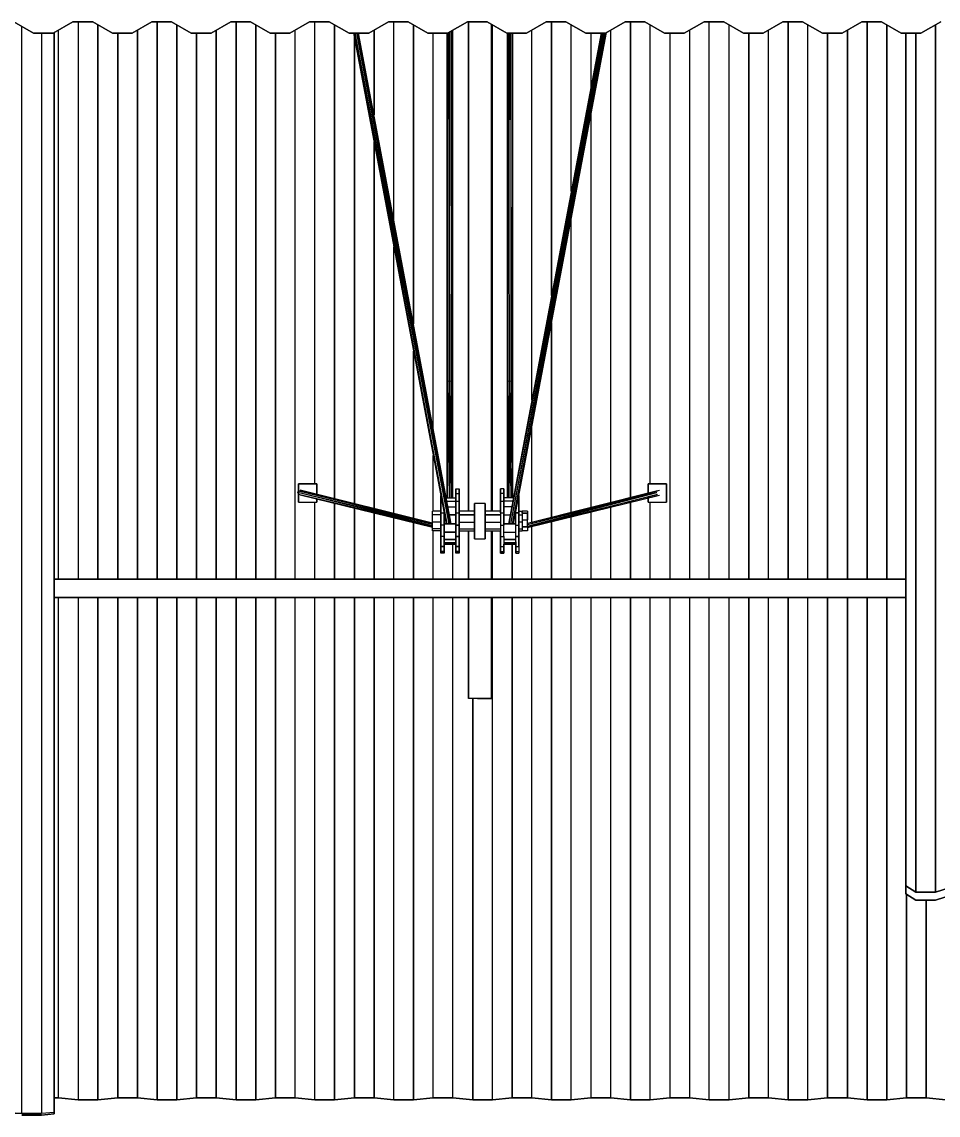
# Model space of a CAD drawing. Extents: x -32 to 51.8, y -51.6 to -5.5.
# Drawn here: x 17.287 to 21.27, y -51.56 to -46.81 of the extents above; entities that cross this region are included whole.
import ezdxf

# ---------------------------------------------------------------- set-up
doc = ezdxf.new("R2010")
doc.units = 0
doc.header["$MEASUREMENT"] = 0
doc.layers.get('0').update_dxf_attribs({"linetype": 'CONTINUOUS'})
doc.layers.add('hachures', color=5, linetype='CONTINUOUS')

msp = doc.modelspace()

# ---------------------------------------------------------------- linework, layer by layer
for p, q in [((17.3377, -46.8583), (17.252, -46.8098)), ((17.252, -46.8098), (17.3377, -46.8583)), ((17.5091, -46.8098), (17.4234, -46.8583)), ((17.4234, -46.8583), (17.5091, -46.8098)), ((17.5948, -46.8098), (17.5091, -46.8098)), ((17.5091, -46.8098), (17.5091, -46.8098)), ((17.5091, -46.8098), (17.5091, -46.8098)), ((17.5091, -46.8098), (17.5948, -46.8098)), ((17.6805, -46.8583), (17.5948, -46.8098)), ((17.5948, -46.8098), (17.5948, -46.8098)), ((17.5948, -46.8098), (17.6805, -46.8583)), ((17.5948, -46.8098), (17.5948, -46.8098)), ((17.852, -46.8098), (17.7663, -46.8583)), ((17.7663, -46.8583), (17.852, -46.8098)), ((17.9377, -46.8098), (17.852, -46.8098)), ((17.852, -46.8098), (17.852, -46.8098)), ((17.852, -46.8098), (17.9377, -46.8098)), ((18.0234, -46.8583), (17.9377, -46.8098)), ((17.9377, -46.8098), (17.9377, -46.8098)), ((17.9377, -46.8098), (17.9377, -46.8098)), ((17.9377, -46.8098), (18.0234, -46.8583)), ((18.1948, -46.8098), (18.1091, -46.8583)), ((18.1091, -46.8583), (18.1948, -46.8098)), ((18.2805, -46.8098), (18.1948, -46.8098)), ((18.1948, -46.8098), (18.1948, -46.8098)), ((18.1948, -46.8098), (18.2805, -46.8098)), ((18.3663, -46.8583), (18.2805, -46.8098)), ((18.2805, -46.8098), (18.2805, -46.8098)), ((18.2805, -46.8098), (18.2805, -46.8098)), ((18.2805, -46.8098), (18.3663, -46.8583)), ((18.5377, -46.8098), (18.452, -46.8583)), ((18.452, -46.8583), (18.5377, -46.8098)), ((18.6234, -46.8098), (18.5377, -46.8098)), ((18.5377, -46.8098), (18.5377, -46.8098)), ((18.5377, -46.8098), (18.6234, -46.8098)), ((18.7091, -46.8583), (18.6234, -46.8098)), ((18.6234, -46.8098), (18.6234, -46.8098)), ((18.6234, -46.8098), (18.6234, -46.8098)), ((18.6234, -46.8098), (18.7091, -46.8583)), ((18.8805, -46.8098), (18.7948, -46.8583)), ((18.7948, -46.8583), (18.8805, -46.8098)), ((18.9663, -46.8098), (18.8805, -46.8098)), ((18.8805, -46.8098), (18.8805, -46.8098)), ((18.8805, -46.8098), (18.9663, -46.8098)), ((19.052, -46.8583), (18.9663, -46.8098)), ((18.9663, -46.8098), (18.9663, -46.8098)), ((18.9663, -46.8098), (18.9663, -46.8098)), ((18.9663, -46.8098), (19.052, -46.8583)), ((19.2234, -46.8098), (19.1377, -46.8583)), ((19.1377, -46.8583), (19.2234, -46.8098)), ((19.3091, -46.8098), (19.2234, -46.8098)), ((19.2234, -46.8098), (19.2234, -46.8098)), ((19.2234, -46.8098), (19.3091, -46.8098)), ((19.2234, -46.8098), (19.2234, -46.8098)), ((19.2277, -48.936), (19.2277, -46.8098)), ((19.2277, -48.936), (19.2277, -46.8098)), ((19.2277, -46.8098), (19.2277, -48.936)), ((19.2277, -48.936), (19.2277, -46.8098)), ((19.2277, -48.936), (19.2277, -46.8098)), ((19.3948, -46.8583), (19.3091, -46.8098)), ((19.3091, -46.8098), (19.3091, -46.8098)), ((19.3091, -46.8098), (19.3948, -46.8583)), ((19.3277, -46.8203), (19.3277, -48.936)), ((19.3277, -48.936), (19.3277, -46.8203)), ((19.5663, -46.8098), (19.4805, -46.8583)), ((19.4805, -46.8583), (19.5663, -46.8098)), ((19.652, -46.8098), (19.5663, -46.8098)), ((19.5663, -46.8098), (19.5663, -46.8098)), ((19.5663, -46.8098), (19.652, -46.8098)), ((19.7377, -46.8583), (19.652, -46.8098)), ((19.652, -46.8098), (19.652, -46.8098)), ((19.652, -46.8098), (19.652, -46.8098)), ((19.652, -46.8098), (19.7377, -46.8583)), ((19.9091, -46.8098), (19.8234, -46.8583)), ((19.8234, -46.8583), (19.9091, -46.8098)), ((19.9948, -46.8098), (19.9091, -46.8098)), ((19.9091, -46.8098), (19.9091, -46.8098)), ((19.9091, -46.8098), (19.9948, -46.8098)), ((20.0805, -46.8583), (19.9948, -46.8098)), ((19.9948, -46.8098), (19.9948, -46.8098)), ((19.9948, -46.8098), (20.0805, -46.8583)), ((20.252, -46.8098), (20.1663, -46.8583)), ((20.1663, -46.8583), (20.252, -46.8098)), ((20.3377, -46.8098), (20.252, -46.8098)), ((20.252, -46.8098), (20.252, -46.8098)), ((20.252, -46.8098), (20.252, -46.8098)), ((20.252, -46.8098), (20.3377, -46.8098)), ((20.4234, -46.8583), (20.3377, -46.8098)), ((20.3377, -46.8098), (20.3377, -46.8098)), ((20.3377, -46.8098), (20.4234, -46.8583)), ((20.3377, -46.8098), (20.3377, -46.8098)), ((20.5948, -46.8098), (20.5091, -46.8583)), ((20.5091, -46.8583), (20.5948, -46.8098)), ((20.6805, -46.8098), (20.5948, -46.8098)), ((20.5948, -46.8098), (20.5948, -46.8098)), ((20.5948, -46.8098), (20.5948, -46.8098)), ((20.5948, -46.8098), (20.6805, -46.8098)), ((20.7663, -46.8583), (20.6805, -46.8098)), ((20.6805, -46.8098), (20.6805, -46.8098)), ((20.6805, -46.8098), (20.6805, -46.8098)), ((20.6805, -46.8098), (20.7663, -46.8583)), ((20.9377, -46.8098), (20.852, -46.8583)), ((20.852, -46.8583), (20.9377, -46.8098)), ((21.0234, -46.8098), (20.9377, -46.8098)), ((20.9377, -46.8098), (20.9377, -46.8098)), ((20.9377, -46.8098), (21.0234, -46.8098)), ((21.1091, -46.8583), (21.0234, -46.8098)), ((21.0234, -46.8098), (21.0234, -46.8098)), ((21.0234, -46.8098), (21.1091, -46.8583)), ((21.0464, -49.2314), (21.0464, -46.8228)), ((21.2806, -46.8098), (21.1948, -46.8583)), ((21.1948, -46.8583), (21.2806, -46.8098)), ((17.4234, -46.8583), (17.3377, -46.8583)), ((17.3377, -46.8583), (17.3377, -46.8583)), ((17.3377, -46.8583), (17.4234, -46.8583)), ((17.4234, -46.8583), (17.4234, -46.8583)), ((17.4281, -46.8556), (17.4281, -51.5483)), ((17.4281, -51.5483), (17.4281, -46.8556)), ((17.7663, -46.8583), (17.6805, -46.8583)), ((17.6805, -46.8583), (17.6805, -46.8583)), ((17.6805, -46.8583), (17.6805, -46.8583)), ((17.6805, -46.8583), (17.7663, -46.8583)), ((17.7663, -46.8583), (17.7663, -46.8583)), ((17.7663, -46.8583), (17.7663, -46.8583)), ((18.1091, -46.8583), (18.0234, -46.8583)), ((18.0234, -46.8583), (18.0234, -46.8583)), ((18.0234, -46.8583), (18.1091, -46.8583)), ((18.1091, -46.8583), (18.1091, -46.8583)), ((18.452, -46.8583), (18.3663, -46.8583)), ((18.3663, -46.8583), (18.3663, -46.8583)), ((18.3663, -46.8583), (18.452, -46.8583)), ((18.452, -46.8583), (18.452, -46.8583)), ((18.452, -46.8583), (18.452, -46.8583)), ((18.7948, -46.8583), (18.7091, -46.8583)), ((18.7091, -46.8583), (18.7091, -46.8583)), ((18.7091, -46.8583), (18.7948, -46.8583)), ((18.7091, -46.8583), (18.7091, -46.8583)), ((19.1355, -48.9912), (18.7298, -46.8583)), ((19.1355, -48.9912), (18.7326, -46.8583)), ((19.144, -48.9912), (18.7357, -46.8583)), ((18.741, -46.8583), (19.144, -48.9912)), ((19.1514, -48.9912), (18.7437, -46.8583)), ((18.7485, -46.8583), (19.1514, -48.9912)), ((19.1535, -48.9912), (18.7492, -46.8583)), ((19.1535, -48.9912), (18.7507, -46.8583)), ((18.7948, -46.8583), (18.7948, -46.8583)), ((19.1377, -46.8583), (19.052, -46.8583)), ((19.052, -46.8583), (19.052, -46.8583)), ((19.052, -46.8583), (19.052, -46.8583)), ((19.052, -46.8583), (19.1377, -46.8583)), ((19.1357, -48.3665), (19.1357, -46.8583)), ((19.1357, -46.8583), (19.1357, -48.3665)), ((19.1377, -46.8583), (19.1377, -46.8583)), ((19.1377, -46.8583), (19.1377, -46.8583)), ((19.138, -46.8581), (19.139, -48.3693)), ((19.139, -48.3693), (19.139, -46.8575)), ((19.1446, -46.8544), (19.147, -48.3704)), ((19.147, -48.3704), (19.147, -46.853)), ((19.1525, -46.8499), (19.1549, -48.3693)), ((19.1549, -46.8485), (19.1549, -48.3693)), ((19.1572, -46.8472), (19.1582, -48.3665)), ((19.1582, -48.3665), (19.1582, -46.8467)), ((19.1607, -48.8778), (19.1607, -46.8453)), ((19.4805, -46.8583), (19.3948, -46.8583)), ((19.3948, -46.8583), (19.3948, -46.8583)), ((19.3948, -46.8583), (19.4805, -46.8583)), ((19.3972, -48.3665), (19.3982, -46.8583)), ((19.3972, -48.3665), (19.3972, -46.8583)), ((19.3972, -48.3665), (19.3972, -46.8583)), ((19.4005, -48.3693), (19.4029, -46.8583)), ((19.4005, -48.3693), (19.4005, -46.8583)), ((19.8048, -46.8583), (19.4019, -48.9912)), ((19.8062, -46.8583), (19.4019, -48.9912)), ((19.4039, -48.9912), (19.807, -46.8583)), ((19.8117, -46.8583), (19.404, -48.9912)), ((19.4084, -48.3704), (19.4108, -46.8583)), ((19.4084, -46.8583), (19.4084, -48.3704)), ((19.8144, -46.8583), (19.4114, -48.9912)), ((19.8198, -46.8583), (19.4114, -48.9912)), ((19.4164, -48.3693), (19.4174, -46.8583)), ((19.4164, -46.8583), (19.4164, -48.3693)), ((19.4197, -46.8583), (19.4197, -48.3665)), ((19.4198, -48.9912), (19.8229, -46.8583)), ((19.4199, -48.9912), (19.8259, -46.8569)), ((19.4244, -48.9912), (19.8277, -46.8558)), ((19.4805, -46.8583), (19.4805, -46.8583)), ((19.4805, -46.8583), (19.4805, -46.8583)), ((19.8234, -46.8583), (19.7377, -46.8583)), ((19.7377, -46.8583), (19.7377, -46.8583)), ((19.7377, -46.8583), (19.8234, -46.8583)), ((19.8234, -46.8583), (19.8234, -46.8583)), ((20.1663, -46.8583), (20.0805, -46.8583)), ((20.0805, -46.8583), (20.0805, -46.8583)), ((20.0805, -46.8583), (20.0805, -46.8583)), ((20.0805, -46.8583), (20.1663, -46.8583)), ((20.1663, -46.8583), (20.1663, -46.8583)), ((20.1663, -46.8583), (20.1663, -46.8583)), ((20.5091, -46.8583), (20.4234, -46.8583)), ((20.4234, -46.8583), (20.4234, -46.8583)), ((20.4234, -46.8583), (20.5091, -46.8583)), ((20.5091, -46.8583), (20.5091, -46.8583)), ((20.5091, -46.8583), (20.5091, -46.8583)), ((20.852, -46.8583), (20.7663, -46.8583)), ((20.7663, -46.8583), (20.7663, -46.8583)), ((20.7663, -46.8583), (20.852, -46.8583)), ((20.852, -46.8583), (20.852, -46.8583)), ((20.852, -46.8583), (20.852, -46.8583)), ((21.1948, -46.8583), (21.1091, -46.8583)), ((21.1091, -46.8583), (21.1091, -46.8583)), ((21.1091, -46.8583), (21.1091, -46.8583)), ((21.1091, -46.8583), (21.1948, -46.8583)), ((21.1292, -46.8583), (21.1293, -50.5984)), ((21.1294, -50.5639), (21.1294, -46.8583)), ((21.1948, -46.8583), (21.1948, -46.8583)), ((21.1948, -46.8583), (21.1948, -46.8583)), ((19.1357, -48.3665), (19.139, -48.3693)), ((19.1357, -48.8778), (19.1357, -48.3665)), ((19.1357, -48.3665), (19.1357, -48.8778)), ((19.1357, -48.3676), (19.1357, -48.3665)), ((19.1357, -48.3665), (19.1357, -48.3665)), ((19.139, -48.8778), (19.139, -48.3693)), ((19.139, -48.3693), (19.1456, -48.8778)), ((19.139, -48.3693), (19.147, -48.3704)), ((19.147, -48.3704), (19.1549, -48.3693)), ((19.147, -48.8778), (19.147, -48.3704)), ((19.147, -48.3704), (19.1536, -48.8778)), ((19.1549, -48.3693), (19.1582, -48.3665)), ((19.1549, -48.3693), (19.1549, -48.8778)), ((19.1582, -48.3665), (19.1582, -48.8778)), ((19.3972, -48.3665), (19.4005, -48.3693)), ((19.3972, -48.8778), (19.3972, -48.3665)), ((19.3972, -48.8778), (19.3972, -48.3665)), ((19.3972, -48.3665), (19.3972, -48.3676)), ((19.3972, -48.3665), (19.3972, -48.3665)), ((19.4005, -48.8778), (19.4005, -48.3693)), ((19.4005, -48.3693), (19.4084, -48.3704)), ((19.4018, -48.8778), (19.4084, -48.3704)), ((19.4084, -48.3704), (19.4164, -48.3693)), ((19.4084, -48.3704), (19.4084, -48.8778)), ((19.4098, -48.8778), (19.4164, -48.3693)), ((19.4164, -48.3693), (19.4197, -48.3665)), ((19.4164, -48.3693), (19.4164, -48.8778)), ((19.4169, -48.8778), (19.4197, -48.3665)), ((19.4197, -48.3665), (19.4197, -48.8778)), ((19.075, -48.936), (19.075, -48.6946)), ((18.5692, -48.8172), (18.4892, -48.8172)), ((18.4892, -48.8172), (18.4892, -48.896)), ((18.4892, -48.896), (18.4892, -48.8172)), ((18.4892, -48.8172), (18.5692, -48.8172)), ((18.5692, -48.8172), (18.5692, -48.8172)), ((18.5692, -48.8624), (18.5692, -48.8172)), ((18.5692, -48.8172), (18.5692, -48.8624)), ((20.0092, -48.8567), (20.0092, -48.8172)), ((20.0092, -48.8172), (20.0892, -48.8172)), ((20.0892, -48.8172), (20.0092, -48.8172)), ((20.0092, -48.8172), (20.0092, -48.8567)), ((20.0892, -48.896), (20.0892, -48.8172)), ((20.0892, -48.8172), (20.0892, -48.896)), ((18.4861, -48.8553), (18.4892, -48.8481)), ((19.0713, -49.0001), (18.4861, -48.8553)), ((18.4861, -48.8553), (18.4892, -48.8626)), ((19.0713, -48.9935), (18.4861, -48.8553)), ((18.4894, -48.8476), (19.0713, -48.9885)), ((19.0713, -48.9927), (18.4894, -48.8476)), ((19.0713, -49.0058), (18.4894, -48.863)), ((19.0713, -49.0008), (18.4894, -48.863)), ((19.0713, -48.9879), (18.4973, -48.8445)), ((19.0713, -49.0066), (18.4973, -48.8662)), ((19.0713, -49.006), (18.4973, -48.8662)), ((19.1077, -48.9102), (19.1077, -48.8676)), ((19.1077, -48.8676), (19.1077, -48.8925)), ((19.1077, -48.8925), (19.1077, -48.8676)), ((19.1077, -48.8676), (19.1077, -48.9102)), ((19.1077, -48.9102), (19.1077, -48.8676)), ((19.1077, -48.8676), (19.1077, -48.8925)), ((19.1321, -48.8778), (19.1732, -48.8778)), ((19.1732, -48.8391), (19.1877, -48.8391)), ((19.1732, -48.8592), (19.1732, -48.8391)), ((19.1732, -48.8459), (19.1732, -48.8391)), ((19.1732, -48.8391), (19.1732, -48.8592)), ((19.1732, -48.8592), (19.1732, -48.8391)), ((19.1732, -48.8391), (19.1732, -48.8459)), ((19.1732, -48.8391), (19.1732, -48.8391)), ((19.1732, -48.8459), (19.1732, -48.8391)), ((19.1732, -48.8459), (19.1732, -48.8459)), ((19.1732, -48.8673), (19.1732, -48.8459)), ((19.1732, -48.8459), (19.1732, -48.8673)), ((19.1732, -48.8459), (19.1732, -48.8459)), ((19.1732, -48.8673), (19.1732, -48.8459)), ((19.1732, -48.8459), (19.1732, -48.8459)), ((19.1732, -48.8592), (19.1732, -48.8925)), ((19.1732, -48.8778), (19.1732, -48.8592)), ((19.1732, -48.8592), (19.1732, -48.8592)), ((19.1732, -48.8778), (19.1732, -48.8673)), ((19.1732, -48.8673), (19.1732, -48.8673)), ((19.1732, -48.8673), (19.1732, -48.8673)), ((19.1732, -48.8778), (19.1732, -48.8673)), ((19.1732, -48.8673), (19.1732, -48.8778)), ((19.1732, -48.8923), (19.1732, -48.8778)), ((19.1732, -48.8778), (19.1732, -48.8923)), ((19.1732, -48.8592), (19.1877, -48.8592)), ((19.1732, -48.8925), (19.1732, -48.8592)), ((19.1877, -48.8391), (19.1877, -48.8592)), ((19.1877, -48.8592), (19.1877, -48.8391)), ((19.1877, -48.8592), (19.1877, -48.8925)), ((19.1877, -48.8925), (19.1877, -48.8592)), ((19.3677, -48.8459), (19.3677, -48.8391)), ((19.3677, -48.8391), (19.3677, -48.8592)), ((19.3821, -48.8391), (19.3677, -48.8391)), ((19.3677, -48.8391), (19.3677, -48.8459)), ((19.3677, -48.8592), (19.3677, -48.8391)), ((19.3677, -48.8391), (19.3677, -48.8391)), ((19.3677, -48.8391), (19.3677, -48.8459)), ((19.3677, -48.8673), (19.3677, -48.8459)), ((19.3677, -48.8459), (19.3677, -48.8592)), ((19.3677, -48.8459), (19.3677, -48.8459)), ((19.3677, -48.8459), (19.3677, -48.8673)), ((19.3677, -48.8592), (19.3677, -48.8925)), ((19.3821, -48.8592), (19.3677, -48.8592)), ((19.3677, -48.8925), (19.3677, -48.8592)), ((19.3677, -48.8592), (19.3677, -48.8592)), ((19.3677, -48.8592), (19.3677, -48.8925)), ((19.3677, -48.8673), (19.3677, -48.9102)), ((19.3677, -48.9102), (19.3677, -48.8673)), ((19.3677, -48.8673), (19.3677, -48.8673)), ((19.3677, -48.9102), (19.3677, -48.8673)), ((19.3677, -48.8673), (19.3677, -48.8915)), ((19.3821, -48.8592), (19.3821, -48.8391)), ((19.3821, -48.8391), (19.3821, -48.8592)), ((19.3821, -48.8925), (19.3821, -48.8592)), ((19.3821, -48.8592), (19.3821, -48.8925)), ((19.4233, -48.8778), (19.3821, -48.8778)), ((19.4477, -48.8676), (19.4477, -48.8925)), ((19.4841, -48.9885), (20.058, -48.8445)), ((19.4841, -48.9879), (20.058, -48.8445)), ((19.4841, -48.9936), (20.0501, -48.8476)), ((20.0501, -48.8476), (19.4841, -48.9887)), ((19.4841, -49.0008), (20.0468, -48.8553)), ((20.0468, -48.8553), (19.4841, -48.9945)), ((19.4841, -49.0019), (20.0501, -48.863)), ((20.0501, -48.863), (19.4841, -49.006)), ((19.4841, -49.0066), (20.058, -48.8662)), ((20.0092, -48.896), (20.0092, -48.8782)), ((20.0092, -48.8782), (20.0092, -48.896)), ((18.4892, -48.896), (18.5692, -48.896)), ((18.5692, -48.896), (18.5692, -48.8838)), ((18.5692, -48.8838), (18.5692, -48.896)), ((19.1077, -48.8925), (19.1077, -48.9423)), ((19.1077, -48.8925), (19.1124, -48.8925)), ((19.1077, -48.9423), (19.1077, -48.8925)), ((19.1077, -48.8925), (19.1077, -48.8925)), ((19.1077, -48.8925), (19.1077, -48.936)), ((19.1077, -48.936), (19.1077, -48.9102)), ((19.1077, -48.9102), (19.1077, -48.9102)), ((19.1077, -48.9102), (19.1077, -48.9102)), ((19.1077, -48.936), (19.1077, -48.9102)), ((19.1077, -48.9102), (19.1077, -48.9102)), ((19.1348, -48.8923), (19.1732, -48.8923)), ((19.1394, -48.9163), (19.1732, -48.9163)), ((19.1732, -48.9163), (19.1732, -48.8923)), ((19.1732, -48.8925), (19.1732, -48.9423)), ((19.1732, -48.9523), (19.1732, -48.9163)), ((19.1732, -48.8925), (19.1877, -48.8925)), ((19.1732, -48.9423), (19.1732, -48.8925)), ((19.1877, -48.8925), (19.1877, -48.9423)), ((19.1877, -48.8925), (19.1877, -48.9102)), ((19.1877, -48.9423), (19.1877, -48.8925)), ((19.1877, -48.9102), (19.1877, -48.936)), ((19.2542, -48.9022), (19.2542, -48.9022)), ((19.2542, -48.9022), (19.2542, -48.936)), ((19.2542, -48.9022), (19.2542, -48.9022)), ((19.3012, -48.9022), (19.2542, -48.9022)), ((19.2542, -48.9022), (19.2542, -49.0559)), ((19.2542, -49.0559), (19.2542, -48.9022)), ((19.3012, -49.0559), (19.3012, -48.9022)), ((19.3012, -48.9022), (19.3012, -49.0559)), ((19.3677, -48.8925), (19.3677, -48.9423)), ((19.3677, -48.8925), (19.3821, -48.8925)), ((19.3677, -48.9423), (19.3677, -48.8925)), ((19.3677, -48.8925), (19.3677, -48.8925)), ((19.3677, -48.8925), (19.3677, -48.936)), ((19.3677, -48.9102), (19.3677, -48.9102)), ((19.3677, -48.9102), (19.3677, -48.936)), ((19.3677, -48.936), (19.3677, -48.9102)), ((19.3677, -48.9102), (19.3677, -48.9102)), ((19.3677, -48.936), (19.3677, -48.9102)), ((19.4205, -48.8923), (19.3821, -48.8923)), ((19.3821, -48.9423), (19.3821, -48.8925)), ((19.3821, -48.8925), (19.3821, -48.9423)), ((19.416, -48.9163), (19.3821, -48.9163)), ((19.4477, -48.8925), (19.443, -48.8925)), ((19.4477, -48.9423), (19.4477, -48.8925)), ((19.4477, -48.8925), (19.4477, -48.9423)), ((20.0092, -48.896), (20.0892, -48.896)), ((19.0713, -48.9522), (19.0713, -48.936)), ((19.1077, -48.936), (19.0713, -48.936)), ((19.1077, -48.9522), (19.0713, -48.9522)), ((19.0713, -48.9837), (19.0713, -48.9522)), ((19.1077, -48.936), (19.0943, -48.936)), ((19.1077, -48.9522), (19.1077, -48.936)), ((19.1077, -48.936), (19.1077, -48.9446)), ((19.1077, -48.9423), (19.1077, -48.9961)), ((19.1077, -48.9961), (19.1077, -48.9423)), ((19.1077, -48.9423), (19.1218, -48.9423)), ((19.1077, -48.9837), (19.1077, -48.9522)), ((19.1077, -48.9606), (19.1077, -48.9606)), ((19.1077, -48.9606), (19.1077, -48.9606)), ((19.1221, -48.9961), (19.1221, -48.944)), ((19.1221, -48.944), (19.1221, -48.9961)), ((19.1221, -48.9523), (19.1237, -48.9523)), ((19.1221, -48.9912), (19.1221, -48.9523)), ((19.1237, -48.9523), (19.1221, -48.9523)), ((19.1462, -48.9523), (19.1732, -48.9523)), ((19.1732, -48.9523), (19.1462, -48.9523)), ((19.1732, -48.9423), (19.1732, -48.9961)), ((19.1732, -48.9912), (19.1732, -48.9523)), ((19.1732, -48.9523), (19.1732, -48.9523)), ((19.1732, -48.9423), (19.1877, -48.9423)), ((19.1732, -48.9961), (19.1732, -48.9423)), ((19.2542, -48.936), (19.1877, -48.936)), ((19.1877, -48.9423), (19.1877, -48.9961)), ((19.1877, -48.9961), (19.1877, -48.9423)), ((19.1877, -48.9522), (19.2542, -48.9522)), ((19.2542, -48.9522), (19.1877, -48.9522)), ((19.3677, -48.936), (19.3012, -48.936)), ((19.3012, -48.9522), (19.3677, -48.9522)), ((19.3677, -48.9522), (19.3012, -48.9522)), ((19.3677, -48.936), (19.3677, -48.9522)), ((19.3677, -48.9423), (19.3677, -48.9961)), ((19.3677, -48.9423), (19.3821, -48.9423)), ((19.3677, -48.9522), (19.3677, -48.9837)), ((19.3677, -48.9606), (19.3677, -48.9606)), ((19.3821, -48.9961), (19.3821, -48.9423)), ((19.3821, -48.9423), (19.3821, -48.9961)), ((19.3821, -48.9523), (19.4092, -48.9523)), ((19.4317, -48.9523), (19.4333, -48.9523)), ((19.4332, -48.9442), (19.4332, -48.9961)), ((19.4333, -48.9961), (19.4333, -48.9441)), ((19.4477, -48.9423), (19.4336, -48.9423)), ((19.4336, -48.9423), (19.4477, -48.9423)), ((19.4477, -48.936), (19.4611, -48.936)), ((19.4477, -48.9961), (19.4477, -48.9423)), ((19.4477, -48.9423), (19.4477, -48.9961)), ((19.4477, -48.9423), (19.4477, -48.9423)), ((19.4477, -48.9522), (19.4611, -48.9522)), ((19.4611, -48.936), (19.4611, -48.9522)), ((19.4611, -48.9446), (19.4611, -48.936)), ((19.4841, -48.936), (19.4611, -48.936)), ((19.4841, -48.9446), (19.4611, -48.9446)), ((19.4611, -48.9446), (19.4841, -48.9446)), ((19.4611, -48.9522), (19.4611, -48.9837)), ((19.4611, -48.9729), (19.4841, -48.9729)), ((19.4841, -48.936), (19.4841, -48.9446)), ((19.4841, -48.9446), (19.4841, -48.9446)), ((19.4841, -48.9729), (19.4841, -48.9446)), ((19.4841, -48.9446), (19.4841, -48.9729)), ((19.4841, -49.0045), (19.4841, -48.9729)), ((19.1077, -48.9837), (19.0713, -48.9837)), ((19.0713, -49.0121), (19.0713, -48.9837)), ((19.1077, -49.0121), (19.0713, -49.0121)), ((19.0713, -49.0207), (19.0713, -49.0121)), ((19.1077, -49.0207), (19.0713, -49.0207)), ((19.1077, -49.0121), (19.1077, -48.9837)), ((19.1077, -48.9961), (19.1077, -49.0465)), ((19.1221, -48.9961), (19.1077, -48.9961)), ((19.1077, -49.0465), (19.1077, -48.9961)), ((19.1077, -49.0207), (19.1077, -49.0121)), ((19.1077, -49.0144), (19.1077, -49.0144)), ((19.1077, -49.0642), (19.1077, -49.0207)), ((19.1077, -49.0642), (19.1077, -49.0207)), ((19.1077, -49.0207), (19.1077, -49.0465)), ((19.1221, -48.9912), (19.1732, -48.9912)), ((19.1732, -48.9912), (19.1221, -48.9912)), ((19.1221, -49.0465), (19.1221, -48.9961)), ((19.1221, -48.9961), (19.1221, -49.0465)), ((19.1732, -49.0275), (19.1732, -48.9912)), ((19.1732, -48.9912), (19.1732, -48.9912)), ((19.1732, -48.9961), (19.1732, -49.0465)), ((19.1877, -48.9961), (19.1732, -48.9961)), ((19.1732, -48.9961), (19.1877, -48.9961)), ((19.1732, -49.0465), (19.1732, -48.9961)), ((19.1877, -48.9837), (19.2542, -48.9837)), ((19.1877, -49.0465), (19.1877, -48.9961)), ((19.1877, -48.9961), (19.1877, -49.0465)), ((19.1877, -49.0121), (19.2542, -49.0121)), ((19.1877, -49.0207), (19.2542, -49.0207)), ((19.1877, -49.0207), (19.1877, -49.0642)), ((19.2277, -49.2314), (19.2277, -49.0207)), ((19.2277, -49.2314), (19.2277, -49.0207)), ((19.2277, -49.0207), (19.2277, -49.2314)), ((19.2277, -49.2314), (19.2277, -49.0207)), ((19.2277, -49.2314), (19.2277, -49.0207)), ((19.2542, -49.0207), (19.2542, -49.0559)), ((19.3012, -48.9837), (19.3677, -48.9837)), ((19.3012, -49.0121), (19.3677, -49.0121)), ((19.3012, -49.0207), (19.3677, -49.0207)), ((19.3277, -49.0207), (19.3277, -49.2314)), ((19.3277, -49.2314), (19.3277, -49.0207)), ((19.3677, -48.9837), (19.3677, -49.0121)), ((19.3677, -48.9961), (19.3821, -48.9961)), ((19.3677, -48.9961), (19.3677, -49.0465)), ((19.3677, -49.0121), (19.3677, -49.0207)), ((19.3677, -49.0144), (19.3677, -49.0144)), ((19.3677, -49.0207), (19.3677, -49.0642)), ((19.3677, -49.0642), (19.3677, -49.0207)), ((19.3677, -49.0207), (19.3677, -49.0465)), ((19.3677, -49.0642), (19.3677, -49.0207)), ((19.3821, -48.9912), (19.4333, -48.9912)), ((19.4333, -48.9912), (19.3821, -48.9912)), ((19.3821, -49.0465), (19.3821, -48.9961)), ((19.4332, -48.9961), (19.4332, -49.0465)), ((19.4333, -48.9961), (19.4477, -48.9961)), ((19.4333, -49.0465), (19.4333, -48.9961)), ((19.4611, -48.9837), (19.4477, -48.9837)), ((19.4477, -49.0465), (19.4477, -48.9961)), ((19.4477, -48.9961), (19.4477, -49.0465)), ((19.4477, -49.0121), (19.4611, -49.0121)), ((19.4477, -49.0207), (19.4611, -49.0207)), ((19.4611, -48.9837), (19.4611, -49.0121)), ((19.4611, -49.0045), (19.4841, -49.0045)), ((19.4841, -49.0045), (19.4611, -49.0045)), ((19.4611, -49.0121), (19.4611, -49.0207)), ((19.4841, -49.0207), (19.4611, -49.0207)), ((19.4841, -49.0045), (19.4841, -49.0207)), ((19.1077, -49.0465), (19.1077, -49.0893)), ((19.1221, -49.0465), (19.1077, -49.0465)), ((19.1077, -49.0893), (19.1077, -49.0465)), ((19.1077, -49.0465), (19.1077, -49.0465)), ((19.1077, -49.0465), (19.1077, -49.0893)), ((19.1077, -49.0975), (19.1077, -49.0642)), ((19.1077, -49.0642), (19.1077, -49.0642)), ((19.1077, -49.0642), (19.1077, -49.0642)), ((19.1077, -49.0975), (19.1077, -49.0642)), ((19.1221, -49.0275), (19.1732, -49.0275)), ((19.1732, -49.0275), (19.1221, -49.0275)), ((19.1221, -49.0893), (19.1221, -49.0465)), ((19.1221, -49.0465), (19.1221, -49.0893)), ((19.1732, -49.0585), (19.1221, -49.0585)), ((19.1221, -49.0585), (19.1732, -49.0585)), ((19.1357, -49.0275), (19.1357, -49.0275)), ((19.1357, -49.0275), (19.1357, -49.0275)), ((19.1362, -49.0275), (19.1362, -49.0275)), ((19.1377, -49.0275), (19.1377, -49.0275)), ((19.139, -49.0275), (19.139, -49.0275)), ((19.1419, -49.0275), (19.1419, -49.0275)), ((19.147, -49.0275), (19.147, -49.0275)), ((19.1495, -49.0275), (19.1495, -49.0275)), ((19.1549, -49.0275), (19.1549, -49.0275)), ((19.1732, -49.0585), (19.1732, -49.0275)), ((19.1732, -49.0275), (19.1732, -49.0275)), ((19.1732, -49.0465), (19.1732, -49.0893)), ((19.1732, -49.0585), (19.1732, -49.0585)), ((19.1732, -49.0739), (19.1732, -49.0585)), ((19.1732, -49.0585), (19.1732, -49.0739)), ((19.1732, -49.0642), (19.1732, -49.0642)), ((19.1732, -49.0465), (19.1877, -49.0465)), ((19.1732, -49.0893), (19.1732, -49.0465)), ((19.1877, -49.0465), (19.1732, -49.0465)), ((19.1877, -49.0893), (19.1877, -49.0465)), ((19.1877, -49.0465), (19.1877, -49.0893)), ((19.1877, -49.0642), (19.1877, -49.0975)), ((19.2542, -49.0559), (19.2542, -49.0559)), ((19.2542, -49.0559), (19.3012, -49.0559)), ((19.2542, -49.0559), (19.2542, -49.0559)), ((19.3012, -49.0559), (19.3012, -49.0559)), ((19.3677, -49.0465), (19.3821, -49.0465)), ((19.3677, -49.0893), (19.3677, -49.0465)), ((19.3677, -49.0465), (19.3677, -49.0893)), ((19.3677, -49.0465), (19.3677, -49.0465)), ((19.3677, -49.0465), (19.3677, -49.0893)), ((19.3677, -49.0642), (19.3677, -49.0642)), ((19.3677, -49.0642), (19.3677, -49.0642)), ((19.3677, -49.0642), (19.3677, -49.0975)), ((19.3677, -49.0975), (19.3677, -49.0642)), ((19.3677, -49.0642), (19.3677, -49.0642)), ((19.3677, -49.0975), (19.3677, -49.0642)), ((19.3821, -49.0275), (19.4333, -49.0275)), ((19.3821, -49.0465), (19.3821, -49.0893)), ((19.4333, -49.0585), (19.3821, -49.0585)), ((19.3821, -49.0585), (19.4333, -49.0585)), ((19.4332, -49.0465), (19.4333, -49.0893)), ((19.4333, -49.0465), (19.4477, -49.0465)), ((19.4333, -49.0893), (19.4333, -49.0465)), ((19.4477, -49.0465), (19.4333, -49.0465)), ((19.4477, -49.0465), (19.4477, -49.0465)), ((19.4477, -49.0465), (19.4477, -49.0893)), ((19.4477, -49.0893), (19.4477, -49.0465)), ((19.1077, -49.0893), (19.1077, -49.1108)), ((19.1221, -49.0893), (19.1077, -49.0893)), ((19.1077, -49.0893), (19.1077, -49.0893)), ((19.1077, -49.0893), (19.1077, -49.1108)), ((19.1077, -49.1108), (19.1077, -49.0893)), ((19.1077, -49.0893), (19.1221, -49.0893)), ((19.1077, -49.0975), (19.1077, -49.0975)), ((19.1077, -49.0975), (19.1077, -49.1176)), ((19.1077, -49.0975), (19.1077, -49.0975)), ((19.1077, -49.1176), (19.1077, -49.0975)), ((19.1077, -49.1176), (19.1077, -49.1108)), ((19.1077, -49.1108), (19.1221, -49.1108)), ((19.1077, -49.1108), (19.1077, -49.1176)), ((19.1077, -49.1108), (19.1077, -49.1108)), ((19.1077, -49.1108), (19.1077, -49.1176)), ((19.1077, -49.1176), (19.1077, -49.1108)), ((19.1221, -49.1108), (19.1077, -49.1108)), ((19.1732, -49.0739), (19.1221, -49.0739)), ((19.1221, -49.0739), (19.1732, -49.0739)), ((19.1221, -49.0788), (19.1732, -49.0788)), ((19.1732, -49.0788), (19.1221, -49.0788)), ((19.1221, -49.1108), (19.1221, -49.0893)), ((19.1221, -49.0893), (19.1221, -49.1108)), ((19.1221, -49.1108), (19.1221, -49.1176)), ((19.1221, -49.1108), (19.1221, -49.1108)), ((19.1221, -49.1176), (19.1221, -49.1108)), ((19.1732, -49.0788), (19.1732, -49.0739)), ((19.1732, -49.0739), (19.1732, -49.0788)), ((19.1732, -49.0975), (19.1732, -49.0788)), ((19.1732, -49.0975), (19.1732, -49.0788)), ((19.1732, -49.0788), (19.1732, -49.0893)), ((19.1732, -49.0788), (19.1732, -49.0975)), ((19.1732, -49.0893), (19.1732, -49.1108)), ((19.1732, -49.0893), (19.1732, -49.0893)), ((19.1732, -49.0893), (19.1732, -49.1108)), ((19.1732, -49.0975), (19.1732, -49.0975)), ((19.1732, -49.0975), (19.1732, -49.1176)), ((19.1732, -49.0975), (19.1732, -49.0975)), ((19.1732, -49.1176), (19.1732, -49.0975)), ((19.1732, -49.0975), (19.1732, -49.1176)), ((19.1732, -49.1176), (19.1732, -49.1108)), ((19.1732, -49.1108), (19.1732, -49.1176)), ((19.1732, -49.1108), (19.1732, -49.1108)), ((19.1732, -49.1108), (19.1732, -49.1176)), ((19.1732, -49.1176), (19.1732, -49.1108)), ((19.1732, -49.0893), (19.1877, -49.0893)), ((19.1732, -49.1108), (19.1732, -49.0893)), ((19.1877, -49.0893), (19.1732, -49.0893)), ((19.1732, -49.1108), (19.1877, -49.1108)), ((19.1877, -49.1108), (19.1732, -49.1108)), ((19.1877, -49.1108), (19.1877, -49.0893)), ((19.1877, -49.0893), (19.1877, -49.1108)), ((19.1877, -49.0975), (19.1877, -49.1176)), ((19.1877, -49.1108), (19.1877, -49.1176)), ((19.1877, -49.1176), (19.1877, -49.1108)), ((19.3677, -49.0893), (19.3821, -49.0893)), ((19.3677, -49.1108), (19.3677, -49.0893)), ((19.3677, -49.0893), (19.3677, -49.1108)), ((19.3677, -49.0893), (19.3677, -49.0893)), ((19.3677, -49.0893), (19.3677, -49.0975)), ((19.3677, -49.1176), (19.3677, -49.0975)), ((19.3677, -49.0975), (19.3677, -49.0975)), ((19.3677, -49.1176), (19.3677, -49.0975)), ((19.3677, -49.0975), (19.3677, -49.0975)), ((19.3677, -49.1108), (19.3821, -49.1108)), ((19.3677, -49.1176), (19.3677, -49.1108)), ((19.3677, -49.1108), (19.3677, -49.1176)), ((19.3821, -49.0739), (19.4333, -49.0739)), ((19.4333, -49.0739), (19.3821, -49.0739)), ((19.3821, -49.0788), (19.4333, -49.0788)), ((19.4333, -49.0788), (19.3821, -49.0788)), ((19.3821, -49.0893), (19.3821, -49.1108)), ((19.3821, -49.1108), (19.3821, -49.0893)), ((19.3821, -49.1108), (19.3821, -49.1176)), ((19.3821, -49.1176), (19.3821, -49.1108)), ((19.3822, -49.0788), (19.3822, -49.0893)), ((19.3822, -49.0975), (19.3822, -49.0788)), ((19.3822, -49.0893), (19.3822, -49.1108)), ((19.3822, -49.1176), (19.3822, -49.0975)), ((19.3822, -49.1108), (19.3822, -49.1176)), ((19.4333, -49.0788), (19.4333, -49.0975)), ((19.4333, -49.0975), (19.4333, -49.0788)), ((19.4333, -49.0788), (19.4333, -49.0893)), ((19.4333, -49.0975), (19.4333, -49.0788)), ((19.4333, -49.0788), (19.4333, -49.0975)), ((19.4333, -49.0893), (19.4333, -49.1108)), ((19.4333, -49.0893), (19.4477, -49.0893)), ((19.4333, -49.1108), (19.4333, -49.0893)), ((19.4333, -49.0893), (19.4333, -49.0893)), ((19.4333, -49.0893), (19.4333, -49.0975)), ((19.4333, -49.0975), (19.4333, -49.0975)), ((19.4333, -49.1176), (19.4333, -49.0975)), ((19.4333, -49.0975), (19.4333, -49.1176)), ((19.4333, -49.1108), (19.4333, -49.1176)), ((19.4333, -49.1108), (19.4477, -49.1108)), ((19.4333, -49.1176), (19.4333, -49.1108)), ((19.4477, -49.0893), (19.4477, -49.1108)), ((19.4477, -49.1108), (19.4477, -49.1176)), ((19.1221, -49.1176), (19.1077, -49.1176)), ((19.1077, -49.1176), (19.1077, -49.1176)), ((19.1877, -49.1176), (19.1732, -49.1176)), ((19.1732, -49.1176), (19.1732, -49.1176)), ((19.3677, -49.1176), (19.3821, -49.1176)), ((19.3821, -49.1176), (19.3677, -49.1176)), ((19.3677, -49.1176), (19.3677, -49.1176)), ((19.3821, -49.1176), (19.3821, -49.1176)), ((19.4333, -49.1176), (19.4477, -49.1176)), ((19.4333, -49.1176), (19.4333, -49.1176)), ((17.4281, -49.2314), (21.1292, -49.2314)), ((21.1292, -49.2314), (17.4281, -49.2314)), ((21.1292, -49.3114), (17.4281, -49.3114)), ((21.1292, -49.3114), (17.4281, -49.3114)), ((17.4281, -49.3114), (21.1292, -49.3114)), ((19.2277, -49.7491), (19.2277, -49.3114)), ((19.2277, -49.7491), (19.2277, -49.3114)), ((19.2277, -49.3114), (19.2277, -49.7491)), ((19.2277, -49.7491), (19.2277, -49.3114)), ((19.2277, -49.7491), (19.2277, -49.3114)), ((19.3277, -49.3114), (19.3277, -49.7491)), ((19.3277, -49.7491), (19.3277, -49.3114)), ((19.2677, -49.7491), (19.2277, -49.7491)), ((19.2277, -49.7491), (19.2277, -49.7491)), ((19.2277, -49.7491), (19.2277, -49.7491)), ((19.2277, -49.7491), (19.2277, -49.7491)), ((19.2277, -49.7491), (19.2277, -49.7491)), ((19.2877, -49.7491), (19.2677, -49.7491)), ((19.2677, -49.7491), (19.2877, -49.7491)), ((19.3277, -49.7491), (19.2877, -49.7491)), ((19.2877, -49.7491), (19.3277, -49.7491)), ((21.1293, -50.5984), (21.1294, -50.5639)), ((21.1294, -50.5639), (21.1293, -50.5984)), ((21.1294, -50.5639), (21.1728, -50.5908)), ((21.1728, -50.5908), (21.1294, -50.5639)), ((21.2586, -50.5908), (21.3443, -50.5639)), ((21.3443, -50.5639), (21.2586, -50.5908)), ((21.1727, -50.6253), (21.1293, -50.5984)), ((21.1293, -50.5984), (21.1727, -50.6253)), ((21.2584, -50.6253), (21.1727, -50.6253)), ((21.1727, -50.6253), (21.1727, -50.6253)), ((21.1727, -50.6253), (21.2584, -50.6253)), ((21.1728, -50.5908), (21.2586, -50.5908)), ((21.2586, -50.5908), (21.1728, -50.5908)), ((21.1728, -50.5908), (21.1728, -50.5908)), ((21.3442, -50.5984), (21.2584, -50.6253)), ((21.2584, -50.6253), (21.3442, -50.5984)), ((21.2584, -50.6253), (21.2584, -50.6253)), ((21.2586, -50.5908), (21.2586, -50.5908)), ((17.4281, -51.4848), (17.4464, -51.4848)), ((17.4464, -51.4848), (17.4281, -51.4848)), ((17.4464, -51.4848), (17.5321, -51.494)), ((17.5321, -51.494), (17.4464, -51.4848)), ((17.6179, -51.494), (17.7036, -51.4848)), ((17.7036, -51.4848), (17.6179, -51.494)), ((17.7036, -51.4848), (17.7893, -51.4848)), ((17.7893, -51.4848), (17.7036, -51.4848)), ((17.7893, -51.4848), (17.875, -51.494)), ((17.875, -51.494), (17.7893, -51.4848)), ((17.875, -51.4821), (17.875, -51.4821)), ((17.875, -51.4822), (17.875, -51.4822)), ((17.9607, -51.494), (18.0464, -51.4848)), ((18.0464, -51.4848), (17.9607, -51.494)), ((18.0464, -51.4848), (18.1321, -51.4848)), ((18.1321, -51.4848), (18.0464, -51.4848)), ((18.1321, -51.4848), (18.2179, -51.494)), ((18.2179, -51.494), (18.1321, -51.4848)), ((18.2179, -51.4821), (18.2179, -51.4821)), ((18.2179, -51.4822), (18.2179, -51.4822)), ((18.3036, -51.494), (18.3893, -51.4848)), ((18.3893, -51.4848), (18.3036, -51.494)), ((18.3893, -51.4848), (18.475, -51.4848)), ((18.475, -51.4848), (18.3893, -51.4848)), ((18.475, -51.4848), (18.5607, -51.4941)), ((18.5607, -51.494), (18.475, -51.4848)), ((18.6464, -51.4941), (18.7321, -51.4848)), ((18.7321, -51.4848), (18.6464, -51.494)), ((18.7321, -51.4729), (18.7321, -51.4729)), ((18.7321, -51.4729), (18.7321, -51.4729)), ((18.7321, -51.4848), (18.8179, -51.4848)), ((18.8179, -51.4848), (18.7321, -51.4848)), ((18.8179, -51.4848), (18.9036, -51.4941)), ((18.9036, -51.494), (18.8179, -51.4848)), ((18.9893, -51.4941), (19.075, -51.4848)), ((19.075, -51.4848), (18.9893, -51.494)), ((19.075, -51.4848), (19.1607, -51.4848)), ((19.1607, -51.4848), (19.075, -51.4848)), ((19.1607, -51.4848), (19.2464, -51.4941)), ((19.2464, -51.494), (19.1607, -51.4848)), ((19.3321, -51.4941), (19.4179, -51.4848)), ((19.4179, -51.4848), (19.3321, -51.494)), ((19.4179, -51.4729), (19.4179, -51.4729)), ((19.4179, -51.4729), (19.4179, -51.4729)), ((19.4179, -51.4848), (19.5036, -51.4848)), ((19.5036, -51.4848), (19.4179, -51.4848)), ((19.5036, -51.4848), (19.5893, -51.4941)), ((19.5893, -51.494), (19.5036, -51.4848)), ((19.675, -51.4941), (19.7607, -51.4848)), ((19.7607, -51.4848), (19.675, -51.494)), ((19.7607, -51.4848), (19.8464, -51.4848)), ((19.8464, -51.4848), (19.7607, -51.4848)), ((19.8464, -51.4848), (19.9321, -51.4941)), ((19.9321, -51.494), (19.8464, -51.4848)), ((20.0179, -51.4941), (20.1036, -51.4848)), ((20.1036, -51.4848), (20.0179, -51.494)), ((20.1036, -51.4848), (20.1893, -51.4848)), ((20.1893, -51.4848), (20.1036, -51.4848)), ((20.1893, -51.4848), (20.275, -51.4941)), ((20.275, -51.494), (20.1893, -51.4848)), ((20.3607, -51.4941), (20.4464, -51.4848)), ((20.4464, -51.4848), (20.3607, -51.494)), ((20.4464, -51.4848), (20.5321, -51.4848)), ((20.5321, -51.4848), (20.4464, -51.4848)), ((20.5321, -51.4848), (20.6179, -51.4941)), ((20.6179, -51.494), (20.5321, -51.4848)), ((20.6179, -51.4821), (20.6179, -51.4821)), ((20.6179, -51.4822), (20.6179, -51.4822)), ((20.7036, -51.4941), (20.7893, -51.4848)), ((20.7893, -51.4848), (20.7036, -51.494)), ((20.7893, -51.4848), (20.875, -51.4848)), ((20.875, -51.4848), (20.7893, -51.4848)), ((20.875, -51.4848), (20.9607, -51.4941)), ((20.9607, -51.494), (20.875, -51.4848)), ((20.9607, -51.4821), (20.9607, -51.4821)), ((20.9607, -51.4822), (20.9607, -51.4822)), ((21.0464, -51.4941), (21.1321, -51.4848)), ((21.1321, -51.4848), (21.0464, -51.494)), ((21.1321, -51.4848), (21.2179, -51.4848)), ((21.2179, -51.4848), (21.1321, -51.4848)), ((21.2179, -51.4848), (21.3036, -51.4941)), ((21.3036, -51.494), (21.2179, -51.4848)), ((17.5321, -51.494), (17.6179, -51.494)), ((17.6179, -51.494), (17.5321, -51.494)), ((17.875, -51.494), (17.9607, -51.494)), ((17.9607, -51.494), (17.875, -51.494)), ((18.2179, -51.494), (18.3036, -51.494)), ((18.3036, -51.494), (18.2179, -51.494)), ((18.5607, -51.4941), (18.6464, -51.4941)), ((18.6464, -51.494), (18.5607, -51.494)), ((18.9893, -51.494), (18.9036, -51.494)), ((18.9036, -51.4941), (18.9893, -51.4941)), ((19.3321, -51.494), (19.2464, -51.494)), ((19.2464, -51.4941), (19.3321, -51.4941)), ((19.675, -51.494), (19.5893, -51.494)), ((19.5893, -51.4941), (19.675, -51.4941)), ((20.0179, -51.494), (19.9321, -51.494)), ((19.9321, -51.4941), (20.0179, -51.4941)), ((20.3607, -51.494), (20.275, -51.494)), ((20.275, -51.4941), (20.3607, -51.4941)), ((20.7036, -51.494), (20.6179, -51.494)), ((20.6179, -51.4941), (20.7036, -51.4941)), ((21.0464, -51.494), (20.9607, -51.494)), ((20.9607, -51.4941), (21.0464, -51.4941)), ((17.2014, -51.5483), (17.2871, -51.5534)), ((17.2871, -51.5534), (17.2014, -51.5483)), ((17.3727, -51.5599), (17.287, -51.5599)), ((17.287, -51.5599), (17.287, -51.5599)), ((17.287, -51.5599), (17.3727, -51.5599)), ((17.2871, -51.5534), (17.3728, -51.5534)), ((17.3728, -51.5534), (17.2871, -51.5534)), ((17.428, -51.5548), (17.3727, -51.5599)), ((17.3727, -51.5599), (17.428, -51.5548)), ((17.4281, -51.5483), (17.3728, -51.5534)), ((17.4281, -51.5483), (17.428, -51.5548)), ((17.428, -51.5548), (17.4281, -51.5483))]:
    msp.add_line(p, q)
at = {"layer": 'hachures'}
for p, q in [((17.2871, -51.5534), (17.2871, -46.8297)), ((17.5321, -46.8098), (17.5321, -49.2314)), ((17.6179, -46.8228), (17.6179, -49.2314)), ((17.6179, -49.2314), (17.6179, -46.8228)), ((17.875, -49.2314), (17.875, -46.8098)), ((17.875, -46.8098), (17.875, -49.2314)), ((17.9607, -49.2314), (17.9607, -46.8228)), ((17.9607, -46.8228), (17.9607, -49.2314)), ((18.2179, -49.2314), (18.2179, -46.8098)), ((18.2179, -46.8098), (18.2179, -49.2314)), ((18.3036, -49.2314), (18.3036, -46.8228)), ((18.3036, -46.8228), (18.3036, -49.2314)), ((18.5607, -48.8172), (18.5607, -46.8098)), ((18.6464, -48.8817), (18.6464, -46.8228)), ((18.6464, -46.8228), (18.6464, -48.8817)), ((18.9036, -47.6679), (18.9036, -46.8098)), ((18.9893, -48.1217), (18.9893, -46.8228)), ((18.9893, -46.8228), (18.9893, -48.1217)), ((19.3321, -48.936), (19.3321, -46.8228)), ((19.5893, -47.999), (19.5893, -46.8098)), ((19.5893, -46.8098), (19.5893, -47.999)), ((19.675, -47.5453), (19.675, -46.8228)), ((19.9321, -48.8759), (19.9321, -46.8098)), ((19.9321, -46.8098), (19.9321, -48.8759)), ((20.0179, -48.8172), (20.0179, -46.8228)), ((20.275, -49.2314), (20.275, -46.8098)), ((20.3607, -49.2314), (20.3607, -46.8228)), ((20.6179, -49.2314), (20.6179, -46.8098)), ((20.6179, -46.8098), (20.6179, -49.2314)), ((20.7036, -49.2314), (20.7036, -46.8228)), ((20.9607, -49.2314), (20.9607, -46.8098)), ((20.9607, -46.8098), (20.9607, -49.2314)), ((21.0464, -46.8228), (21.0464, -49.2314)), ((21.2586, -50.5908), (21.2585, -46.8223)), ((21.2585, -46.8223), (21.2586, -50.5908)), ((17.3728, -46.8583), (17.3728, -51.5534)), ((17.4464, -49.2314), (17.4464, -46.8453)), ((17.7036, -49.2314), (17.7036, -46.8583)), ((17.7036, -46.8583), (17.7036, -49.2314)), ((17.7893, -49.2314), (17.7893, -46.8453)), ((17.7893, -46.8453), (17.7893, -49.2314)), ((18.0464, -49.2314), (18.0464, -46.8583)), ((18.0464, -46.8583), (18.0464, -49.2314)), ((18.1321, -49.2314), (18.1321, -46.8453)), ((18.1321, -46.8453), (18.1321, -49.2314)), ((18.3893, -49.2314), (18.3893, -46.8583)), ((18.3893, -46.8583), (18.3893, -49.2314)), ((18.475, -49.2314), (18.475, -46.8453)), ((18.7282, -46.8583), (19.131, -48.9912)), ((18.7321, -48.9032), (18.7321, -46.8794)), ((18.7321, -46.8794), (18.7321, -48.9032)), ((18.8179, -47.2141), (18.8179, -46.8453)), ((18.8179, -46.8453), (18.8179, -47.2141)), ((19.075, -48.5755), (19.075, -46.8583)), ((19.5036, -48.4528), (19.5036, -46.8453)), ((19.7607, -46.8583), (19.7607, -47.0915)), ((19.8464, -48.8974), (19.8464, -46.8453)), ((20.1036, -46.8583), (20.1036, -49.2314)), ((20.1893, -46.8453), (20.1893, -49.2314)), ((20.4464, -49.2314), (20.4464, -46.8583)), ((20.4464, -46.8583), (20.4464, -49.2314)), ((20.5321, -49.2314), (20.5321, -46.8453)), ((20.7893, -46.8583), (20.7893, -49.2314)), ((20.7893, -49.2314), (20.7893, -46.8583)), ((20.875, -49.2314), (20.875, -46.8453)), ((20.875, -46.8453), (20.875, -49.2314)), ((21.1728, -50.5908), (21.1728, -46.8583)), ((21.1728, -46.8583), (21.1728, -50.5908)), ((19.7607, -47.2106), (19.7607, -48.9188)), ((18.8179, -48.9246), (18.8179, -47.3332)), ((18.8179, -47.3332), (18.8179, -48.9246)), ((19.675, -48.9402), (19.675, -47.6643)), ((18.9036, -48.946), (18.9036, -47.787)), ((19.5893, -48.9616), (19.5893, -48.1181)), ((19.5893, -48.1181), (19.5893, -48.9616)), ((18.9893, -48.9674), (18.9893, -48.2408)), ((18.9893, -48.2408), (18.9893, -48.9674)), ((19.5036, -48.9831), (19.5036, -48.5718)), ((18.5607, -49.2314), (18.5607, -48.896)), ((18.6464, -49.2314), (18.6464, -48.9027)), ((18.6464, -48.9027), (18.6464, -49.2314)), ((18.7321, -49.2314), (18.7321, -48.9236)), ((18.7321, -48.9236), (18.7321, -49.2314)), ((19.8464, -49.2314), (19.8464, -48.918)), ((19.9321, -49.2314), (19.9321, -48.897)), ((19.9321, -48.897), (19.9321, -49.2314)), ((20.0179, -49.2314), (20.0179, -48.896)), ((18.8179, -49.2314), (18.8179, -48.9446)), ((18.8179, -48.9446), (18.8179, -49.2314)), ((18.9036, -49.2314), (18.9036, -48.9656)), ((19.675, -49.2314), (19.675, -48.9599)), ((19.7607, -48.9389), (19.7607, -49.2314)), ((18.9893, -49.2314), (18.9893, -48.9866)), ((18.9893, -48.9866), (18.9893, -49.2314)), ((19.075, -49.2314), (19.075, -49.0207)), ((19.3321, -49.2314), (19.3321, -49.0207)), ((19.5036, -49.2314), (19.5036, -49.0018)), ((19.5893, -49.2314), (19.5893, -48.9809)), ((19.5893, -48.9809), (19.5893, -49.2314)), ((19.1607, -49.2314), (19.1607, -49.0788)), ((19.4179, -49.2314), (19.4179, -49.0788)), ((19.4179, -49.0788), (19.4179, -49.2314)), ((17.4464, -51.4848), (17.4464, -49.3114)), ((17.5321, -49.3114), (17.5321, -51.494)), ((17.6179, -49.3114), (17.6179, -51.494)), ((17.6179, -51.494), (17.6179, -49.3114)), ((17.7036, -51.4848), (17.7036, -49.3114)), ((17.7036, -49.3114), (17.7036, -51.4848)), ((17.7893, -51.4848), (17.7893, -49.3114)), ((17.7893, -49.3114), (17.7893, -51.4848)), ((17.875, -51.494), (17.875, -49.3114)), ((17.875, -49.3114), (17.875, -51.494)), ((17.9607, -51.494), (17.9607, -49.3114)), ((17.9607, -49.3114), (17.9607, -51.494)), ((18.0464, -51.4848), (18.0464, -49.3114)), ((18.0464, -49.3114), (18.0464, -51.4848)), ((18.1321, -51.4848), (18.1321, -49.3114)), ((18.1321, -49.3114), (18.1321, -51.4848)), ((18.2179, -51.494), (18.2179, -49.3114)), ((18.2179, -49.3114), (18.2179, -51.494)), ((18.3036, -51.494), (18.3036, -49.3114)), ((18.3036, -49.3114), (18.3036, -51.494)), ((18.3893, -51.4848), (18.3893, -49.3114)), ((18.3893, -49.3114), (18.3893, -51.4848)), ((18.475, -51.4848), (18.475, -49.3114)), ((18.5607, -51.494), (18.5607, -49.3114)), ((18.6464, -51.494), (18.6464, -49.3114)), ((18.6464, -49.3114), (18.6464, -51.494)), ((18.7321, -51.4848), (18.7321, -49.3114)), ((18.7321, -49.3114), (18.7321, -51.4848)), ((18.8179, -51.4848), (18.8179, -49.3114)), ((18.8179, -49.3114), (18.8179, -51.4848)), ((18.9036, -51.494), (18.9036, -49.3114)), ((18.9893, -51.494), (18.9893, -49.3114)), ((18.9893, -49.3114), (18.9893, -51.494)), ((19.075, -51.4848), (19.075, -49.3114)), ((19.1607, -51.4848), (19.1607, -49.3114)), ((19.3321, -51.494), (19.3321, -49.3114)), ((19.4179, -51.4848), (19.4179, -49.3114)), ((19.4179, -49.3114), (19.4179, -51.4848)), ((19.5036, -51.4848), (19.5036, -49.3114)), ((19.5893, -51.494), (19.5893, -49.3114)), ((19.5893, -49.3114), (19.5893, -51.494)), ((19.675, -51.494), (19.675, -49.3114)), ((19.7607, -49.3114), (19.7607, -51.4848)), ((19.8464, -51.4848), (19.8464, -49.3114)), ((19.9321, -51.494), (19.9321, -49.3114)), ((19.9321, -49.3114), (19.9321, -51.494)), ((20.0179, -51.494), (20.0179, -49.3114)), ((20.1036, -49.3114), (20.1036, -51.4848)), ((20.1893, -49.3114), (20.1893, -51.4848)), ((20.275, -51.494), (20.275, -49.3114)), ((20.3607, -51.494), (20.3607, -49.3114)), ((20.4464, -51.4848), (20.4464, -49.3114)), ((20.4464, -49.3114), (20.4464, -51.4848)), ((20.5321, -51.4848), (20.5321, -49.3114)), ((20.6179, -51.494), (20.6179, -49.3114)), ((20.6179, -49.3114), (20.6179, -51.494)), ((20.7036, -51.494), (20.7036, -49.3114)), ((20.7893, -49.3114), (20.7893, -51.4848)), ((20.7893, -51.4848), (20.7893, -49.3114)), ((20.875, -51.4848), (20.875, -49.3114)), ((20.875, -49.3114), (20.875, -51.4848)), ((20.9607, -51.494), (20.9607, -49.3114)), ((20.9607, -49.3114), (20.9607, -51.494)), ((21.0464, -51.494), (21.0464, -49.3114)), ((21.0464, -49.3114), (21.0464, -51.494)), ((19.2464, -51.494), (19.2464, -49.7491)), ((19.2464, -49.7491), (19.2464, -51.494)), ((21.1321, -50.6002), (21.1321, -51.4848)), ((21.1321, -51.4848), (21.1321, -50.6002)), ((21.2179, -51.4848), (21.2179, -50.6253)), ((21.2179, -50.6253), (21.2179, -51.4848))]:
    msp.add_line(p, q, dxfattribs=at)

doc.saveas('drawing.dxf')
